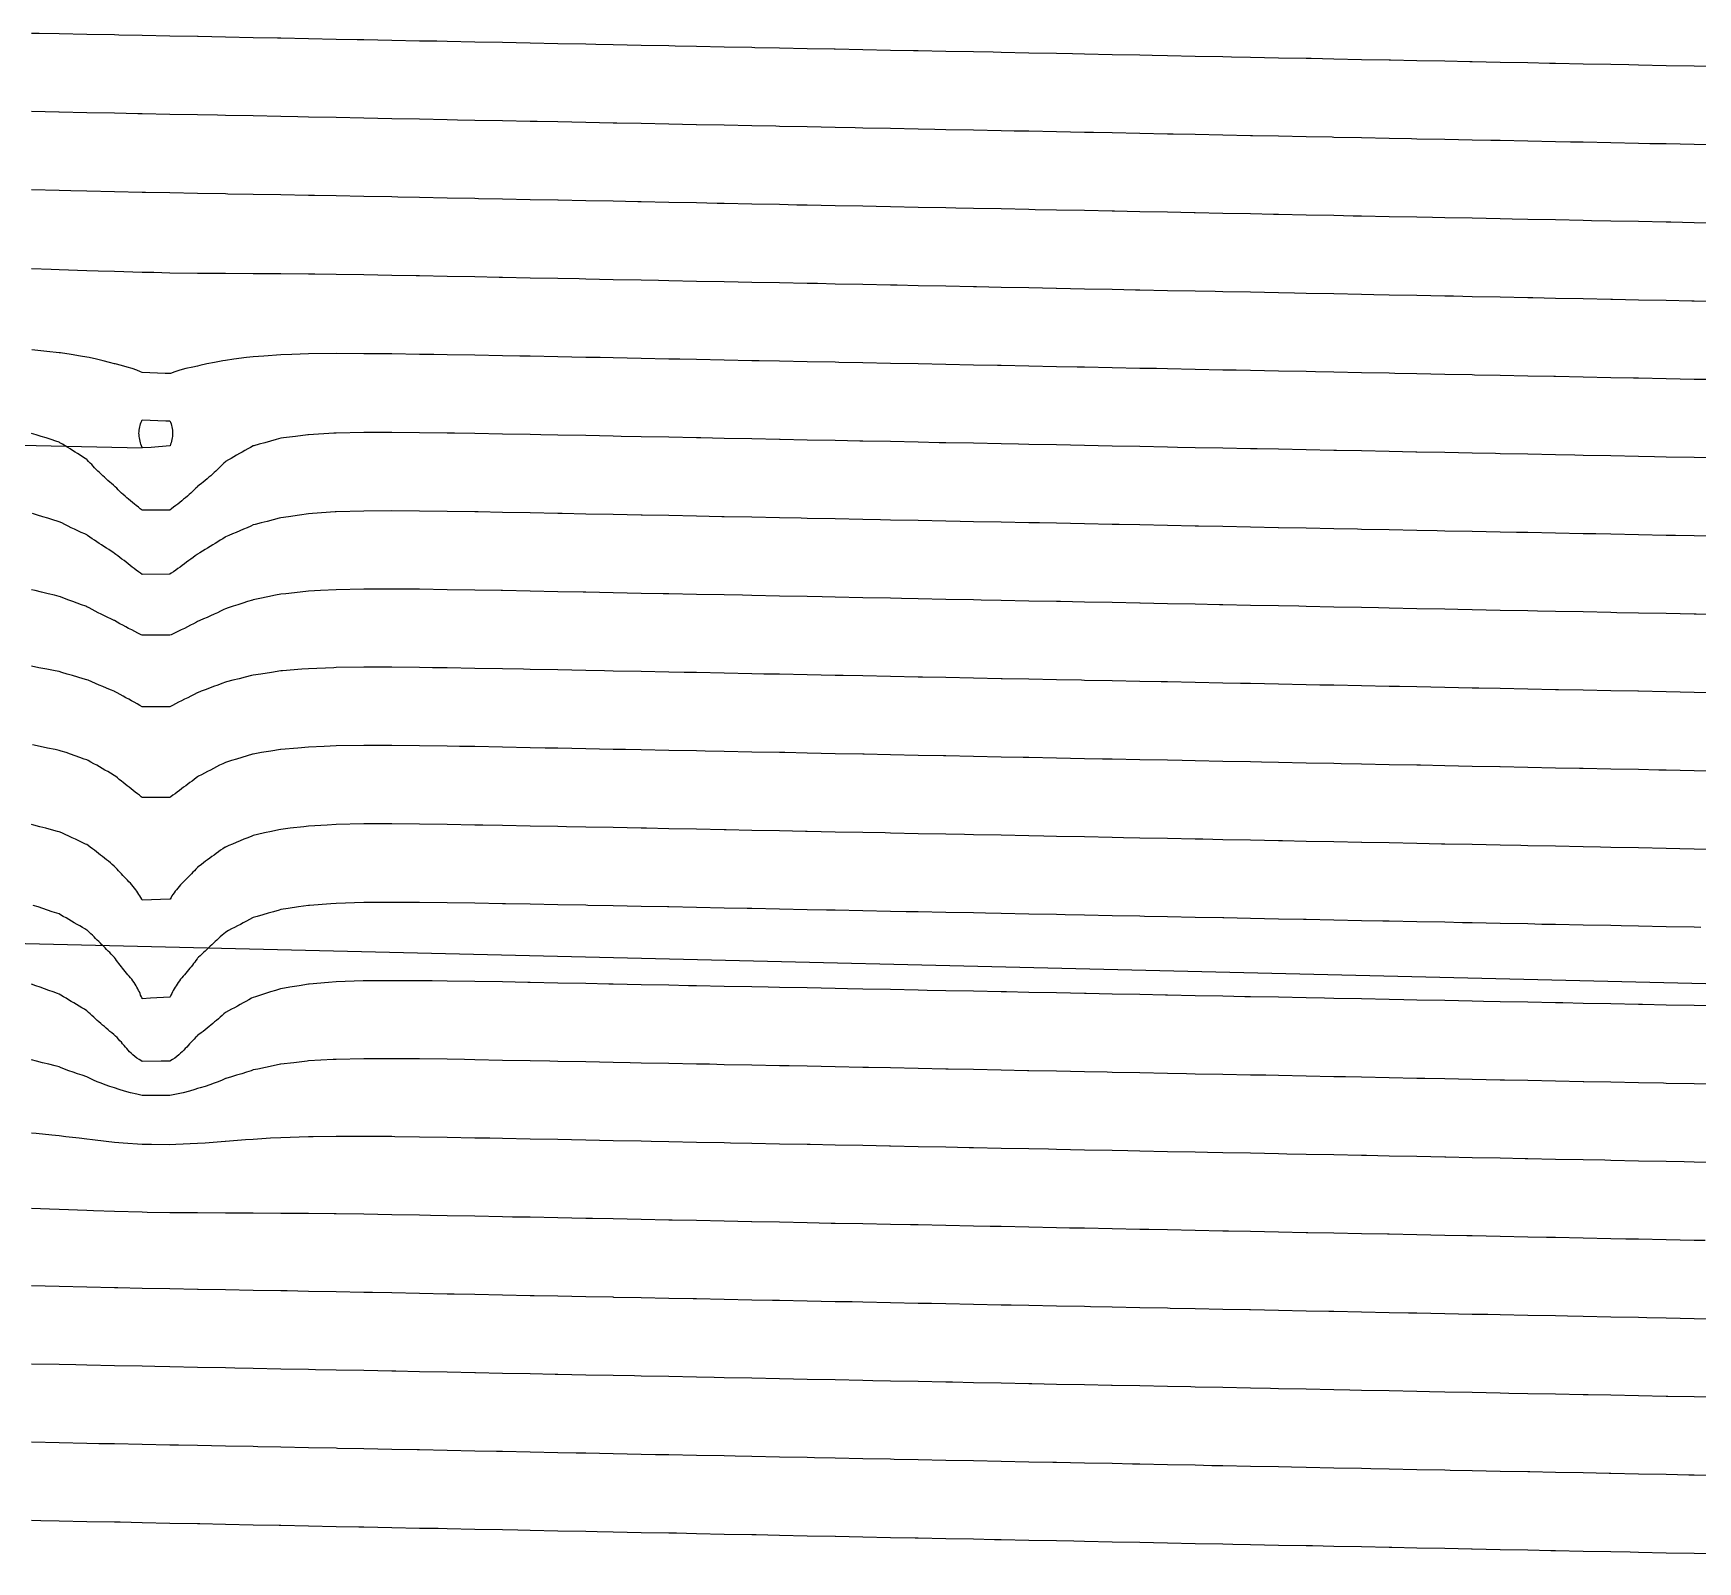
# Model space of a CAD drawing. Header units: metres. Extents: x 2418 to 4584, y 40 to 163.
# Drawn here: x 2548.5 to 2678.8, y 40 to 159.6 of the extents above; entities that cross this region are included whole.
import ezdxf

# ---------------------------------------------------------------- set-up
doc = ezdxf.new("R2010")
doc.units = ezdxf.units.M
for name, color, linetype in [('Contour_Level_10', 7, 'Continuous'), ('Contour_Level_11', 7, 'Continuous'), ('Contour_Level_12', 7, 'Continuous'), ('Contour_Level_13', 7, 'Continuous'), ('Contour_Level_14', 7, 'Continuous'), ('Contour_Level_15', 7, 'Continuous'), ('Contour_Level_16', 7, 'Continuous'), ('Contour_Level_17', 7, 'Continuous'), ('Contour_Level_18', 7, 'Continuous'), ('Contour_Level_19', 7, 'Continuous'), ('Contour_Level_20', 7, 'Continuous'), ('Contour_Level_21', 7, 'Continuous'), ('Contour_Level_22', 7, 'Continuous'), ('Contour_Level_23', 7, 'Continuous'), ('Contour_Level_24', 7, 'Continuous'), ('Contour_Level_25', 7, 'Continuous'), ('Contour_Level_26', 7, 'Continuous'), ('Contour_Level_27', 7, 'Continuous'), ('Contour_Level_8', 7, 'Continuous'), ('Contour_Level_9', 7, 'Continuous')]:
    doc.layers.add(name, color=color, linetype=linetype)

msp = doc.modelspace()

# ---------------------------------------------------------------- linework, layer by layer
at = {"layer": 'Contour_Level_10'}
msp.add_lwpolyline([(2680.64, 144.7), (2678.47, 144.74), (2676.66, 144.78), (2676.3, 144.78), (2674.13, 144.83), (2671.96, 144.87), (2670.44, 144.9), (2669.8, 144.91), (2667.63, 144.96), (2665.46, 145), (2664.23, 145.02), (2663.29, 145.04), (2661.12, 145.09), (2658.96, 145.13), (2658.01, 145.15), (2656.79, 145.17), (2654.62, 145.21), (2652.45, 145.26), (2651.79, 145.27), (2650.28, 145.3), (2648.12, 145.34), (2645.95, 145.39), (2645.57, 145.39), (2643.78, 145.43), (2641.61, 145.47), (2639.44, 145.51), (2639.35, 145.52), (2637.27, 145.56), (2635.11, 145.6), (2633.13, 145.64), (2632.94, 145.64), (2630.77, 145.69), (2628.6, 145.73), (2626.92, 145.76), (2626.43, 145.77), (2624.27, 145.82), (2622.1, 145.86), (2620.7, 145.89), (2619.93, 145.9), (2617.76, 145.94), (2615.59, 145.99), (2614.48, 146.01), (2613.43, 146.03), (2611.26, 146.07), (2609.09, 146.12), (2608.26, 146.13), (2606.92, 146.16), (2604.75, 146.2), (2602.59, 146.24), (2602.04, 146.26), (2600.42, 146.29), (2598.25, 146.33), (2596.08, 146.37), (2595.82, 146.38), (2593.91, 146.42), (2591.75, 146.46), (2589.6, 146.5), (2589.58, 146.5), (2587.41, 146.54), (2585.24, 146.59), (2583.36, 146.62), (2583.07, 146.63), (2580.91, 146.67), (2578.74, 146.71), (2577.04, 146.75), (2576.57, 146.76), (2574.4, 146.8), (2572.23, 146.84), (2570.52, 146.87), (2570.06, 146.88), (2567.9, 146.92), (2565.73, 146.96), (2563.76, 146.99), (2563.56, 147), (2561.39, 147.04), (2559.22, 147.08), (2557.32, 147.12), (2557.06, 147.12), (2554.89, 147.17), (2552.72, 147.21), (2551.47, 147.24), (2550.55, 147.26), (2548.38, 147.31)], dxfattribs=at)
at = {"layer": 'Contour_Level_11'}
msp.add_lwpolyline([(2680.64, 138.58), (2678.47, 138.62), (2678.3, 138.62), (2676.3, 138.66), (2674.13, 138.7), (2672.09, 138.74), (2671.96, 138.75), (2669.8, 138.79), (2667.63, 138.83), (2665.87, 138.87), (2665.46, 138.88), (2663.29, 138.92), (2661.12, 138.96), (2659.65, 138.99), (2658.96, 139), (2656.79, 139.05), (2654.62, 139.09), (2653.43, 139.11), (2652.45, 139.13), (2650.28, 139.18), (2648.12, 139.22), (2647.21, 139.24), (2645.95, 139.26), (2643.78, 139.31), (2641.61, 139.35), (2640.99, 139.36), (2639.44, 139.39), (2637.27, 139.43), (2635.11, 139.48), (2634.78, 139.48), (2632.94, 139.52), (2630.77, 139.56), (2628.6, 139.61), (2628.56, 139.61), (2626.43, 139.65), (2624.27, 139.69), (2622.34, 139.73), (2622.1, 139.73), (2619.93, 139.78), (2617.76, 139.82), (2616.12, 139.85), (2615.59, 139.86), (2613.43, 139.91), (2611.26, 139.95), (2609.9, 139.98), (2609.09, 139.99), (2606.92, 140.04), (2604.75, 140.08), (2603.68, 140.1), (2602.59, 140.12), (2600.42, 140.16), (2598.25, 140.21), (2597.46, 140.22), (2596.08, 140.25), (2593.91, 140.29), (2591.75, 140.34), (2591.24, 140.35), (2589.58, 140.38), (2587.41, 140.42), (2585.24, 140.46), (2584.97, 140.47), (2583.07, 140.51), (2580.91, 140.55), (2578.74, 140.59), (2578.48, 140.59), (2576.57, 140.63), (2574.4, 140.66), (2572.23, 140.69), (2570.57, 140.71), (2570.06, 140.72), (2567.9, 140.74), (2565.73, 140.76), (2563.56, 140.77), (2561.39, 140.78), (2559.22, 140.81), (2557.96, 140.84), (2557.06, 140.86), (2554.89, 140.92), (2553.61, 140.96), (2552.72, 140.99), (2550.55, 141.06), (2549.93, 141.08), (2548.38, 141.13)], dxfattribs=at)
at = {"layer": 'Contour_Level_12'}
for points in [[(2679.95, 132.47), (2678.47, 132.49), (2676.3, 132.54), (2674.13, 132.58), (2673.73, 132.59), (2671.96, 132.62), (2669.8, 132.67), (2667.63, 132.71), (2667.51, 132.71), (2665.46, 132.75), (2663.29, 132.8), (2661.29, 132.83), (2661.12, 132.84), (2658.96, 132.88), (2656.79, 132.92), (2655.07, 132.96), (2654.62, 132.97), (2652.45, 133.01), (2650.28, 133.05), (2648.85, 133.08), (2648.12, 133.1), (2645.95, 133.14), (2643.78, 133.18), (2642.64, 133.2), (2641.61, 133.22), (2639.44, 133.27), (2637.27, 133.31), (2636.42, 133.33), (2635.11, 133.35), (2632.94, 133.4), (2630.77, 133.44), (2630.2, 133.45), (2628.6, 133.48), (2626.43, 133.53), (2624.27, 133.57), (2623.98, 133.57), (2622.1, 133.61), (2619.93, 133.65), (2617.76, 133.7), (2617.76, 133.7), (2615.59, 133.74), (2613.43, 133.78), (2611.55, 133.82), (2611.26, 133.83), (2609.09, 133.87), (2606.92, 133.91), (2605.33, 133.94), (2604.75, 133.95), (2602.59, 134), (2600.42, 134.04), (2599.11, 134.07), (2598.25, 134.08), (2596.08, 134.13), (2593.91, 134.17), (2592.88, 134.19), (2591.75, 134.21), (2589.58, 134.25), (2587.41, 134.3), (2586.59, 134.31), (2585.24, 134.34), (2583.07, 134.38), (2580.91, 134.42), (2579.87, 134.44), (2578.74, 134.45), (2576.57, 134.48), (2574.4, 134.5), (2572.23, 134.51), (2570.06, 134.48), (2568.77, 134.44), (2567.9, 134.4), (2566.57, 134.31), (2565.73, 134.25), (2565.21, 134.19), (2564.22, 134.07), (2563.56, 133.98), (2563.37, 133.94), (2562.7, 133.82), (2562.1, 133.7), (2561.57, 133.57), (2561.39, 133.53), (2561, 133.45), (2560.46, 133.33), (2560, 133.2), (2559.6, 133.08), (2559.26, 132.96), (2559.22, 132.94), (2558.84, 132.96), (2557.06, 133.02), (2556.93, 133.08), (2556.62, 133.2), (2556.27, 133.33), (2555.88, 133.45), (2555.43, 133.57), (2554.93, 133.7), (2554.89, 133.71), (2554.48, 133.82), (2554, 133.94), (2553.48, 134.07), (2552.91, 134.19), (2552.72, 134.23), (2552.23, 134.31), (2551.48, 134.44), (2550.67, 134.56), (2550.55, 134.58), (2549.59, 134.68), (2548.41, 134.8)], [(2418.3, 130.19), (2557.06, 127.13), (2557.04, 127.17), (2556.99, 127.29), (2556.95, 127.42), (2556.92, 127.54), (2556.89, 127.66), (2556.86, 127.79), (2556.84, 127.91), (2556.82, 128.03), (2556.81, 128.16), (2556.8, 128.28), (2556.81, 128.4), (2556.82, 128.53), (2556.84, 128.65), (2556.86, 128.77), (2556.89, 128.89), (2556.93, 129.02), (2556.98, 129.14), (2557.03, 129.26), (2557.06, 129.33), (2558.91, 129.26), (2559.22, 129.25), (2559.27, 129.14), (2559.31, 129.02), (2559.35, 128.89), (2559.38, 128.77), (2559.4, 128.65), (2559.42, 128.53), (2559.43, 128.4), (2559.43, 128.28), (2559.42, 128.16), (2559.41, 128.03), (2559.39, 127.91), (2559.37, 127.79), (2559.34, 127.66), (2559.31, 127.54), (2559.27, 127.42), (2559.23, 127.29), (2559.22, 127.28), (2557.76, 127.17), (2557.06, 127.13)]]:
    msp.add_lwpolyline(points, dxfattribs=at)
at = {"layer": 'Contour_Level_13'}
msp.add_lwpolyline([(2680.64, 126.33), (2678.47, 126.37), (2676.3, 126.41), (2675.37, 126.43), (2674.13, 126.46), (2671.96, 126.5), (2669.8, 126.54), (2669.15, 126.56), (2667.63, 126.59), (2665.46, 126.63), (2663.29, 126.67), (2662.93, 126.68), (2661.12, 126.71), (2658.96, 126.76), (2656.79, 126.8), (2656.71, 126.8), (2654.62, 126.84), (2652.45, 126.89), (2650.5, 126.92), (2650.28, 126.93), (2648.12, 126.97), (2645.95, 127.02), (2644.28, 127.05), (2643.78, 127.06), (2641.61, 127.1), (2639.44, 127.14), (2638.06, 127.17), (2637.27, 127.19), (2635.11, 127.23), (2632.94, 127.27), (2631.84, 127.29), (2630.77, 127.32), (2628.6, 127.36), (2626.43, 127.4), (2625.62, 127.42), (2624.27, 127.44), (2622.1, 127.49), (2619.93, 127.53), (2619.41, 127.54), (2617.76, 127.57), (2615.59, 127.62), (2613.43, 127.66), (2613.19, 127.66), (2611.26, 127.7), (2609.09, 127.74), (2606.97, 127.79), (2606.92, 127.79), (2604.75, 127.83), (2602.59, 127.87), (2600.75, 127.91), (2600.42, 127.92), (2598.25, 127.96), (2596.08, 128), (2594.52, 128.03), (2593.91, 128.05), (2591.75, 128.09), (2589.58, 128.13), (2588.23, 128.16), (2587.41, 128.17), (2585.24, 128.21), (2583.07, 128.25), (2581.48, 128.28), (2580.91, 128.29), (2578.74, 128.32), (2576.57, 128.34), (2574.4, 128.33), (2572.23, 128.29), (2572.05, 128.28), (2570.06, 128.16), (2570, 128.16), (2569.05, 128.03), (2568.11, 127.91), (2567.9, 127.88), (2567.54, 127.79), (2567.09, 127.66), (2566.65, 127.54), (2566.21, 127.42), (2565.78, 127.29), (2565.73, 127.28), (2565.53, 127.17), (2565.31, 127.05), (2565.09, 126.92), (2564.87, 126.8), (2564.66, 126.68), (2564.44, 126.56), (2564.23, 126.43), (2564.01, 126.31), (2563.8, 126.19), (2563.58, 126.06), (2563.56, 126.05), (2563.45, 125.94), (2563.33, 125.82), (2563.2, 125.69), (2563.08, 125.57), (2562.95, 125.45), (2562.82, 125.32), (2562.68, 125.2), (2562.55, 125.08), (2562.41, 124.95), (2562.27, 124.83), (2562.13, 124.71), (2561.98, 124.59), (2561.83, 124.46), (2561.68, 124.34), (2561.52, 124.22), (2561.39, 124.12), (2561.37, 124.09), (2561.25, 123.97), (2561.12, 123.85), (2560.99, 123.72), (2560.86, 123.6), (2560.73, 123.48), (2560.59, 123.35), (2560.44, 123.23), (2560.29, 123.11), (2560.14, 122.98), (2559.99, 122.86), (2559.83, 122.74), (2559.67, 122.62), (2559.51, 122.49), (2559.35, 122.37), (2559.22, 122.27), (2557.06, 122.25), (2556.9, 122.37), (2556.75, 122.49), (2556.59, 122.62), (2556.44, 122.74), (2556.29, 122.86), (2556.14, 122.98), (2555.99, 123.11), (2555.85, 123.23), (2555.71, 123.35), (2555.57, 123.48), (2555.44, 123.6), (2555.31, 123.72), (2555.18, 123.85), (2555.06, 123.97), (2554.94, 124.09), (2554.89, 124.15), (2554.81, 124.22), (2554.66, 124.34), (2554.52, 124.46), (2554.37, 124.59), (2554.24, 124.71), (2554.1, 124.83), (2553.97, 124.95), (2553.83, 125.08), (2553.71, 125.2), (2553.58, 125.32), (2553.46, 125.45), (2553.33, 125.57), (2553.21, 125.69), (2553.1, 125.82), (2552.98, 125.94), (2552.86, 126.06), (2552.75, 126.19), (2552.72, 126.22), (2552.58, 126.31), (2552.39, 126.43), (2552.19, 126.56), (2552, 126.68), (2551.8, 126.8), (2551.61, 126.92), (2551.41, 127.05), (2551.22, 127.17), (2551.02, 127.29), (2550.81, 127.42), (2550.61, 127.54), (2550.55, 127.58), (2550.29, 127.66), (2549.92, 127.79), (2549.54, 127.91), (2549.15, 128.03), (2548.76, 128.16), (2548.38, 128.27)], dxfattribs=at)
at = {"layer": 'Contour_Level_14'}
msp.add_lwpolyline([(2680.64, 120.2), (2678.47, 120.25), (2677.01, 120.28), (2676.3, 120.29), (2674.13, 120.33), (2671.96, 120.38), (2670.79, 120.4), (2669.8, 120.42), (2667.63, 120.46), (2665.46, 120.51), (2664.57, 120.52), (2663.29, 120.55), (2661.12, 120.59), (2658.96, 120.63), (2658.36, 120.65), (2656.79, 120.68), (2654.62, 120.72), (2652.45, 120.76), (2652.14, 120.77), (2650.28, 120.81), (2648.12, 120.85), (2645.95, 120.89), (2645.92, 120.89), (2643.78, 120.93), (2641.61, 120.98), (2639.7, 121.02), (2639.44, 121.02), (2637.27, 121.06), (2635.11, 121.11), (2633.48, 121.14), (2632.94, 121.15), (2630.77, 121.19), (2628.6, 121.23), (2627.27, 121.26), (2626.43, 121.28), (2624.27, 121.32), (2622.1, 121.36), (2621.05, 121.38), (2619.93, 121.41), (2617.76, 121.45), (2615.59, 121.49), (2614.83, 121.51), (2613.43, 121.54), (2611.26, 121.58), (2609.09, 121.62), (2608.61, 121.63), (2606.92, 121.66), (2604.75, 121.71), (2602.59, 121.75), (2602.39, 121.75), (2600.42, 121.79), (2598.25, 121.84), (2596.17, 121.88), (2596.08, 121.88), (2593.91, 121.92), (2591.75, 121.96), (2589.9, 122), (2589.58, 122.01), (2587.41, 122.05), (2585.24, 122.09), (2583.33, 122.12), (2583.07, 122.13), (2580.91, 122.16), (2578.74, 122.19), (2576.57, 122.2), (2574.4, 122.19), (2572.23, 122.13), (2572.14, 122.12), (2570.37, 122), (2570.06, 121.98), (2569.36, 121.88), (2568.5, 121.75), (2567.9, 121.67), (2567.76, 121.63), (2567.3, 121.51), (2566.83, 121.38), (2566.36, 121.26), (2565.88, 121.14), (2565.73, 121.1), (2565.54, 121.02), (2565.26, 120.89), (2564.98, 120.77), (2564.7, 120.65), (2564.41, 120.52), (2564.12, 120.4), (2563.83, 120.28), (2563.56, 120.17), (2563.54, 120.15), (2563.35, 120.03), (2563.16, 119.91), (2562.96, 119.78), (2562.77, 119.66), (2562.57, 119.54), (2562.37, 119.41), (2562.17, 119.29), (2561.97, 119.17), (2561.76, 119.05), (2561.55, 118.92), (2561.39, 118.83), (2561.35, 118.8), (2561.19, 118.68), (2561.03, 118.55), (2560.86, 118.43), (2560.69, 118.31), (2560.52, 118.18), (2560.36, 118.06), (2560.19, 117.94), (2560.02, 117.81), (2559.85, 117.69), (2559.68, 117.57), (2559.51, 117.44), (2559.33, 117.32), (2559.22, 117.25), (2557.06, 117.22), (2556.92, 117.32), (2556.76, 117.44), (2556.59, 117.57), (2556.43, 117.69), (2556.27, 117.81), (2556.11, 117.94), (2555.95, 118.06), (2555.79, 118.18), (2555.63, 118.31), (2555.47, 118.43), (2555.31, 118.55), (2555.15, 118.68), (2554.99, 118.8), (2554.89, 118.88), (2554.82, 118.92), (2554.63, 119.05), (2554.44, 119.17), (2554.25, 119.29), (2554.06, 119.41), (2553.87, 119.54), (2553.69, 119.66), (2553.5, 119.78), (2553.32, 119.91), (2553.14, 120.03), (2552.96, 120.15), (2552.78, 120.28), (2552.72, 120.32), (2552.55, 120.4), (2552.28, 120.52), (2552.02, 120.65), (2551.76, 120.77), (2551.5, 120.89), (2551.25, 121.02), (2551, 121.14), (2550.75, 121.26), (2550.55, 121.36), (2550.47, 121.38), (2550.06, 121.51), (2549.66, 121.63), (2549.27, 121.75), (2548.87, 121.88), (2548.48, 122)], dxfattribs=at)
at = {"layer": 'Contour_Level_15'}
msp.add_lwpolyline([(2680.64, 114.08), (2678.65, 114.12), (2678.47, 114.12), (2676.3, 114.17), (2674.13, 114.21), (2672.44, 114.24), (2671.96, 114.25), (2669.8, 114.3), (2667.63, 114.34), (2666.22, 114.37), (2665.46, 114.38), (2663.29, 114.42), (2661.12, 114.47), (2660, 114.49), (2658.96, 114.51), (2656.79, 114.55), (2654.62, 114.6), (2653.78, 114.61), (2652.45, 114.64), (2650.28, 114.68), (2648.12, 114.72), (2647.56, 114.74), (2645.95, 114.77), (2643.78, 114.81), (2641.61, 114.85), (2641.34, 114.86), (2639.44, 114.9), (2637.27, 114.94), (2635.13, 114.98), (2635.11, 114.98), (2632.94, 115.03), (2630.77, 115.07), (2628.91, 115.11), (2628.6, 115.11), (2626.43, 115.15), (2624.27, 115.2), (2622.69, 115.23), (2622.1, 115.24), (2619.93, 115.28), (2617.76, 115.33), (2616.47, 115.35), (2615.59, 115.37), (2613.43, 115.41), (2611.26, 115.45), (2610.25, 115.47), (2609.09, 115.5), (2606.92, 115.54), (2604.75, 115.58), (2604.03, 115.6), (2602.59, 115.63), (2600.42, 115.67), (2598.25, 115.71), (2597.81, 115.72), (2596.08, 115.75), (2593.91, 115.8), (2591.75, 115.84), (2591.56, 115.84), (2589.58, 115.88), (2587.41, 115.92), (2585.24, 115.97), (2585.15, 115.97), (2583.07, 116), (2580.91, 116.04), (2578.74, 116.07), (2576.57, 116.09), (2574.4, 116.08), (2572.23, 116.03), (2571.01, 115.97), (2570.06, 115.92), (2569.41, 115.84), (2568.28, 115.72), (2567.9, 115.68), (2567.49, 115.6), (2566.88, 115.47), (2566.25, 115.35), (2565.73, 115.25), (2565.67, 115.23), (2565.3, 115.11), (2564.92, 114.98), (2564.54, 114.86), (2564.16, 114.74), (2563.77, 114.61), (2563.56, 114.55), (2563.44, 114.49), (2563.19, 114.37), (2562.93, 114.24), (2562.67, 114.12), (2562.4, 114), (2562.13, 113.87), (2561.85, 113.75), (2561.57, 113.63), (2561.39, 113.55), (2561.31, 113.5), (2561.07, 113.38), (2560.84, 113.26), (2560.6, 113.14), (2560.35, 113.01), (2560.1, 112.89), (2559.84, 112.77), (2559.58, 112.64), (2559.31, 112.52), (2559.22, 112.48), (2557.06, 112.48), (2556.97, 112.52), (2556.72, 112.64), (2556.47, 112.77), (2556.23, 112.89), (2555.99, 113.01), (2555.76, 113.14), (2555.53, 113.26), (2555.31, 113.38), (2555.09, 113.5), (2554.89, 113.62), (2554.87, 113.63), (2554.6, 113.75), (2554.35, 113.87), (2554.1, 114), (2553.85, 114.12), (2553.61, 114.24), (2553.37, 114.37), (2553.13, 114.49), (2552.9, 114.61), (2552.72, 114.71), (2552.65, 114.74), (2552.31, 114.86), (2551.97, 114.98), (2551.63, 115.11), (2551.3, 115.23), (2550.97, 115.35), (2550.65, 115.47), (2550.55, 115.51), (2550.2, 115.6), (2549.69, 115.72), (2549.18, 115.84), (2548.68, 115.97), (2548.38, 116.04)], dxfattribs=at)
at = {"layer": 'Contour_Level_16'}
msp.add_lwpolyline([(2680.3, 107.96), (2678.47, 108), (2676.3, 108.04), (2674.13, 108.09), (2674.08, 108.09), (2671.96, 108.13), (2669.8, 108.17), (2667.86, 108.21), (2667.63, 108.21), (2665.46, 108.26), (2663.29, 108.3), (2661.64, 108.33), (2661.12, 108.34), (2658.96, 108.39), (2656.79, 108.43), (2655.42, 108.46), (2654.62, 108.47), (2652.45, 108.52), (2650.28, 108.56), (2649.2, 108.58), (2648.12, 108.6), (2645.95, 108.64), (2643.78, 108.69), (2642.99, 108.7), (2641.61, 108.73), (2639.44, 108.77), (2637.27, 108.82), (2636.77, 108.83), (2635.11, 108.86), (2632.94, 108.9), (2630.77, 108.94), (2630.55, 108.95), (2628.6, 108.99), (2626.43, 109.03), (2624.33, 109.07), (2624.27, 109.07), (2622.1, 109.12), (2619.93, 109.16), (2618.11, 109.2), (2617.76, 109.2), (2615.59, 109.25), (2613.43, 109.29), (2611.89, 109.32), (2611.26, 109.33), (2609.09, 109.37), (2606.92, 109.42), (2605.68, 109.44), (2604.75, 109.46), (2602.59, 109.5), (2600.42, 109.55), (2599.45, 109.56), (2598.25, 109.59), (2596.08, 109.63), (2593.91, 109.67), (2593.22, 109.69), (2591.75, 109.72), (2589.58, 109.76), (2587.41, 109.8), (2586.89, 109.81), (2585.24, 109.84), (2583.07, 109.88), (2580.91, 109.92), (2579.76, 109.93), (2578.74, 109.95), (2576.57, 109.97), (2574.4, 109.97), (2572.23, 109.94), (2572.05, 109.93), (2570.06, 109.86), (2569.53, 109.81), (2568.04, 109.69), (2567.9, 109.68), (2567.16, 109.56), (2566.34, 109.44), (2565.73, 109.35), (2565.61, 109.32), (2565.12, 109.2), (2564.63, 109.07), (2564.13, 108.95), (2563.64, 108.83), (2563.56, 108.81), (2563.29, 108.7), (2562.96, 108.58), (2562.64, 108.46), (2562.32, 108.33), (2561.99, 108.21), (2561.67, 108.09), (2561.39, 107.98), (2561.36, 107.96), (2561.11, 107.84), (2560.86, 107.72), (2560.61, 107.59), (2560.37, 107.47), (2560.13, 107.35), (2559.9, 107.23), (2559.66, 107.1), (2559.43, 106.98), (2559.22, 106.87), (2557.06, 106.88), (2556.87, 106.98), (2556.65, 107.1), (2556.43, 107.23), (2556.22, 107.35), (2556, 107.47), (2555.78, 107.59), (2555.56, 107.72), (2555.33, 107.84), (2555.09, 107.96), (2554.89, 108.07), (2554.85, 108.09), (2554.56, 108.21), (2554.27, 108.33), (2553.98, 108.46), (2553.69, 108.58), (2553.4, 108.7), (2553.11, 108.83), (2552.81, 108.95), (2552.72, 108.99), (2552.44, 109.07), (2552.02, 109.2), (2551.6, 109.32), (2551.18, 109.44), (2550.76, 109.56), (2550.55, 109.63), (2550.24, 109.69), (2549.6, 109.81), (2548.96, 109.93), (2548.38, 110.05)], dxfattribs=at)
at = {"layer": 'Contour_Level_17'}
msp.add_lwpolyline([(2680.64, 101.83), (2678.47, 101.88), (2676.3, 101.92), (2675.72, 101.93), (2674.13, 101.96), (2671.96, 102.01), (2669.8, 102.05), (2669.5, 102.05), (2667.63, 102.09), (2665.46, 102.13), (2663.29, 102.18), (2663.28, 102.18), (2661.12, 102.22), (2658.96, 102.26), (2657.06, 102.3), (2656.79, 102.31), (2654.62, 102.35), (2652.45, 102.39), (2650.85, 102.42), (2650.28, 102.43), (2648.12, 102.48), (2645.95, 102.52), (2644.63, 102.55), (2643.78, 102.56), (2641.61, 102.61), (2639.44, 102.65), (2638.41, 102.67), (2637.27, 102.69), (2635.11, 102.74), (2632.94, 102.78), (2632.19, 102.79), (2630.77, 102.82), (2628.6, 102.86), (2626.43, 102.91), (2625.97, 102.92), (2624.27, 102.95), (2622.1, 102.99), (2619.93, 103.04), (2619.75, 103.04), (2617.76, 103.08), (2615.59, 103.12), (2613.54, 103.16), (2613.43, 103.16), (2611.26, 103.21), (2609.09, 103.25), (2607.32, 103.29), (2606.92, 103.29), (2604.75, 103.34), (2602.59, 103.38), (2601.1, 103.41), (2600.42, 103.42), (2598.25, 103.46), (2596.08, 103.51), (2594.87, 103.53), (2593.91, 103.55), (2591.75, 103.59), (2589.58, 103.64), (2588.58, 103.65), (2587.41, 103.68), (2585.24, 103.72), (2583.07, 103.76), (2581.87, 103.78), (2580.91, 103.79), (2578.74, 103.82), (2576.57, 103.84), (2574.4, 103.85), (2572.23, 103.82), (2571.29, 103.78), (2570.06, 103.73), (2569.23, 103.65), (2567.9, 103.54), (2567.86, 103.53), (2567.11, 103.41), (2566.38, 103.29), (2565.73, 103.18), (2565.68, 103.16), (2565.26, 103.04), (2564.85, 102.92), (2564.44, 102.79), (2564.04, 102.67), (2563.64, 102.55), (2563.56, 102.52), (2563.36, 102.42), (2563.11, 102.3), (2562.87, 102.18), (2562.62, 102.05), (2562.39, 101.93), (2562.15, 101.81), (2561.92, 101.68), (2561.69, 101.56), (2561.46, 101.44), (2561.39, 101.4), (2561.28, 101.32), (2561.11, 101.19), (2560.95, 101.07), (2560.79, 100.95), (2560.62, 100.82), (2560.46, 100.7), (2560.29, 100.58), (2560.12, 100.45), (2559.96, 100.33), (2559.79, 100.21), (2559.62, 100.08), (2559.46, 99.96), (2559.3, 99.84), (2559.22, 99.78), (2557.06, 99.78), (2556.98, 99.84), (2556.83, 99.96), (2556.67, 100.08), (2556.51, 100.21), (2556.35, 100.33), (2556.19, 100.45), (2556.04, 100.58), (2555.88, 100.7), (2555.72, 100.82), (2555.57, 100.95), (2555.42, 101.07), (2555.26, 101.19), (2555.11, 101.32), (2554.95, 101.44), (2554.89, 101.49), (2554.77, 101.56), (2554.56, 101.68), (2554.35, 101.81), (2554.14, 101.93), (2553.92, 102.05), (2553.71, 102.18), (2553.49, 102.3), (2553.26, 102.42), (2553.04, 102.55), (2552.81, 102.67), (2552.72, 102.72), (2552.51, 102.79), (2552.16, 102.92), (2551.8, 103.04), (2551.45, 103.16), (2551.09, 103.29), (2550.72, 103.41), (2550.55, 103.47), (2550.24, 103.53), (2549.65, 103.65), (2549.06, 103.78), (2548.47, 103.9)], dxfattribs=at)
at = {"layer": 'Contour_Level_18'}
msp.add_lwpolyline([(2680.64, 95.71), (2678.47, 95.75), (2677.36, 95.77), (2676.3, 95.8), (2674.13, 95.84), (2671.96, 95.88), (2671.14, 95.9), (2669.8, 95.92), (2667.63, 95.97), (2665.46, 96.01), (2664.92, 96.02), (2663.29, 96.05), (2661.12, 96.1), (2658.96, 96.14), (2658.71, 96.14), (2656.79, 96.18), (2654.62, 96.23), (2652.49, 96.27), (2652.45, 96.27), (2650.28, 96.31), (2648.12, 96.35), (2646.27, 96.39), (2645.95, 96.4), (2643.78, 96.44), (2641.61, 96.48), (2640.05, 96.51), (2639.44, 96.53), (2637.27, 96.57), (2635.11, 96.61), (2633.83, 96.64), (2632.94, 96.65), (2630.77, 96.7), (2628.6, 96.74), (2627.61, 96.76), (2626.43, 96.78), (2624.27, 96.83), (2622.1, 96.87), (2621.4, 96.88), (2619.93, 96.91), (2617.76, 96.95), (2615.59, 97), (2615.18, 97.01), (2613.43, 97.04), (2611.26, 97.08), (2609.09, 97.13), (2608.96, 97.13), (2606.92, 97.17), (2604.75, 97.21), (2602.74, 97.25), (2602.59, 97.26), (2600.42, 97.3), (2598.25, 97.34), (2596.51, 97.38), (2596.08, 97.38), (2593.91, 97.43), (2591.75, 97.47), (2590.25, 97.5), (2589.58, 97.51), (2587.41, 97.55), (2585.24, 97.59), (2583.71, 97.62), (2583.07, 97.63), (2580.91, 97.67), (2578.74, 97.7), (2576.57, 97.71), (2574.4, 97.71), (2572.23, 97.66), (2571.53, 97.62), (2570.06, 97.54), (2569.7, 97.5), (2568.64, 97.38), (2567.9, 97.29), (2567.73, 97.25), (2567.17, 97.13), (2566.62, 97.01), (2566.07, 96.88), (2565.73, 96.8), (2565.62, 96.76), (2565.31, 96.64), (2565.01, 96.51), (2564.71, 96.39), (2564.41, 96.27), (2564.11, 96.14), (2563.82, 96.02), (2563.56, 95.91), (2563.54, 95.9), (2563.37, 95.77), (2563.19, 95.65), (2563.01, 95.53), (2562.84, 95.41), (2562.67, 95.28), (2562.5, 95.16), (2562.33, 95.04), (2562.17, 94.91), (2562, 94.79), (2561.84, 94.67), (2561.68, 94.54), (2561.52, 94.42), (2561.39, 94.32), (2561.37, 94.3), (2561.26, 94.17), (2561.14, 94.05), (2561.02, 93.93), (2560.9, 93.8), (2560.78, 93.68), (2560.66, 93.56), (2560.53, 93.44), (2560.41, 93.31), (2560.29, 93.19), (2560.17, 93.07), (2560.06, 92.94), (2559.95, 92.82), (2559.84, 92.7), (2559.74, 92.57), (2559.64, 92.45), (2559.55, 92.33), (2559.46, 92.2), (2559.38, 92.08), (2559.31, 91.96), (2559.23, 91.83), (2559.22, 91.82), (2557.06, 91.75), (2557.01, 91.83), (2556.95, 91.96), (2556.87, 92.08), (2556.8, 92.2), (2556.72, 92.33), (2556.63, 92.45), (2556.54, 92.57), (2556.45, 92.7), (2556.34, 92.82), (2556.24, 92.94), (2556.13, 93.07), (2556.01, 93.19), (2555.89, 93.31), (2555.78, 93.44), (2555.66, 93.56), (2555.54, 93.68), (2555.42, 93.8), (2555.31, 93.93), (2555.19, 94.05), (2555.08, 94.17), (2554.97, 94.3), (2554.89, 94.39), (2554.85, 94.42), (2554.71, 94.54), (2554.56, 94.67), (2554.41, 94.79), (2554.26, 94.91), (2554.1, 95.04), (2553.95, 95.16), (2553.8, 95.28), (2553.64, 95.41), (2553.48, 95.53), (2553.32, 95.65), (2553.16, 95.77), (2552.99, 95.9), (2552.82, 96.02), (2552.72, 96.1), (2552.62, 96.14), (2552.36, 96.27), (2552.1, 96.39), (2551.84, 96.51), (2551.57, 96.64), (2551.3, 96.76), (2551.02, 96.88), (2550.75, 97.01), (2550.55, 97.09), (2550.42, 97.13), (2549.96, 97.25), (2549.5, 97.38), (2549.04, 97.5), (2548.57, 97.62), (2548.38, 97.67)], dxfattribs=at)
at = {"layer": 'Contour_Level_19'}
msp.add_lwpolyline([(2679, 89.62), (2678.47, 89.63), (2676.3, 89.67), (2674.13, 89.72), (2672.78, 89.74), (2671.96, 89.76), (2669.8, 89.8), (2667.63, 89.84), (2666.57, 89.86), (2665.46, 89.89), (2663.29, 89.93), (2661.12, 89.97), (2660.35, 89.99), (2658.96, 90.02), (2656.79, 90.06), (2654.62, 90.1), (2654.13, 90.11), (2652.45, 90.14), (2650.28, 90.19), (2648.12, 90.23), (2647.91, 90.23), (2645.95, 90.27), (2643.78, 90.32), (2641.69, 90.36), (2641.61, 90.36), (2639.44, 90.4), (2637.27, 90.44), (2635.47, 90.48), (2635.11, 90.49), (2632.94, 90.53), (2630.77, 90.57), (2629.26, 90.6), (2628.6, 90.62), (2626.43, 90.66), (2624.27, 90.7), (2623.04, 90.73), (2622.1, 90.75), (2619.93, 90.79), (2617.76, 90.83), (2616.82, 90.85), (2615.59, 90.87), (2613.43, 90.92), (2611.26, 90.96), (2610.6, 90.97), (2609.09, 91), (2606.92, 91.05), (2604.75, 91.09), (2604.38, 91.1), (2602.59, 91.13), (2600.42, 91.17), (2598.25, 91.22), (2598.16, 91.22), (2596.08, 91.26), (2593.91, 91.3), (2591.91, 91.34), (2591.75, 91.35), (2589.58, 91.39), (2587.41, 91.43), (2585.48, 91.47), (2585.24, 91.47), (2583.07, 91.51), (2580.91, 91.54), (2578.74, 91.57), (2576.57, 91.58), (2574.4, 91.56), (2572.23, 91.5), (2571.81, 91.47), (2570.13, 91.34), (2570.06, 91.34), (2569.27, 91.22), (2568.46, 91.1), (2567.9, 91.01), (2567.76, 90.97), (2567.33, 90.85), (2566.9, 90.73), (2566.48, 90.6), (2566.05, 90.48), (2565.73, 90.39), (2565.67, 90.36), (2565.44, 90.23), (2565.2, 90.11), (2564.96, 89.99), (2564.73, 89.86), (2564.5, 89.74), (2564.27, 89.62), (2564.04, 89.5), (2563.81, 89.37), (2563.59, 89.25), (2563.56, 89.23), (2563.44, 89.13), (2563.3, 89), (2563.16, 88.88), (2563.03, 88.76), (2562.89, 88.63), (2562.76, 88.51), (2562.62, 88.39), (2562.49, 88.26), (2562.36, 88.14), (2562.23, 88.02), (2562.1, 87.89), (2561.97, 87.77), (2561.84, 87.65), (2561.72, 87.53), (2561.59, 87.4), (2561.46, 87.28), (2561.39, 87.21), (2561.35, 87.16), (2561.26, 87.03), (2561.17, 86.91), (2561.07, 86.79), (2560.98, 86.66), (2560.88, 86.54), (2560.77, 86.42), (2560.67, 86.29), (2560.57, 86.17), (2560.46, 86.05), (2560.36, 85.92), (2560.25, 85.8), (2560.15, 85.68), (2560.05, 85.56), (2559.96, 85.43), (2559.86, 85.31), (2559.78, 85.19), (2559.7, 85.06), (2559.62, 84.94), (2559.55, 84.82), (2559.48, 84.69), (2559.42, 84.57), (2559.36, 84.45), (2559.3, 84.32), (2559.24, 84.2), (2559.22, 84.16), (2557.7, 84.08), (2557.06, 84.04), (2557.04, 84.08), (2556.99, 84.2), (2556.93, 84.32), (2556.88, 84.45), (2556.83, 84.57), (2556.77, 84.69), (2556.71, 84.82), (2556.64, 84.94), (2556.57, 85.06), (2556.49, 85.19), (2556.41, 85.31), (2556.32, 85.43), (2556.23, 85.56), (2556.13, 85.68), (2556.03, 85.8), (2555.93, 85.92), (2555.83, 86.05), (2555.72, 86.17), (2555.62, 86.29), (2555.52, 86.42), (2555.42, 86.54), (2555.32, 86.66), (2555.23, 86.79), (2555.14, 86.91), (2555.05, 87.03), (2554.96, 87.16), (2554.89, 87.26), (2554.87, 87.28), (2554.75, 87.4), (2554.63, 87.53), (2554.51, 87.65), (2554.39, 87.77), (2554.27, 87.89), (2554.15, 88.02), (2554.03, 88.14), (2553.9, 88.26), (2553.78, 88.39), (2553.66, 88.51), (2553.53, 88.63), (2553.4, 88.76), (2553.28, 88.88), (2553.15, 89), (2553.02, 89.13), (2552.89, 89.25), (2552.76, 89.37), (2552.72, 89.41), (2552.57, 89.5), (2552.37, 89.62), (2552.16, 89.74), (2551.95, 89.86), (2551.74, 89.99), (2551.53, 90.11), (2551.31, 90.23), (2551.1, 90.36), (2550.88, 90.48), (2550.66, 90.6), (2550.55, 90.67), (2550.37, 90.73), (2550.01, 90.85), (2549.64, 90.97), (2549.27, 91.1), (2548.9, 91.22), (2548.52, 91.34)], dxfattribs=at)
at = {"layer": 'Contour_Level_20'}
msp.add_lwpolyline([(2680.64, 83.46), (2678.47, 83.51), (2676.3, 83.55), (2674.43, 83.59), (2674.13, 83.59), (2671.96, 83.63), (2669.8, 83.68), (2668.21, 83.71), (2667.63, 83.72), (2665.46, 83.76), (2663.29, 83.81), (2661.99, 83.83), (2661.12, 83.85), (2658.96, 83.89), (2656.79, 83.93), (2655.77, 83.95), (2654.62, 83.98), (2652.45, 84.02), (2650.28, 84.06), (2649.55, 84.08), (2648.12, 84.11), (2645.95, 84.15), (2643.78, 84.19), (2643.33, 84.2), (2641.61, 84.24), (2639.44, 84.28), (2637.27, 84.32), (2637.12, 84.32), (2635.11, 84.36), (2632.94, 84.41), (2630.9, 84.45), (2630.77, 84.45), (2628.6, 84.49), (2626.43, 84.54), (2624.68, 84.57), (2624.27, 84.58), (2622.1, 84.62), (2619.93, 84.66), (2618.46, 84.69), (2617.76, 84.71), (2615.59, 84.75), (2613.43, 84.79), (2612.24, 84.82), (2611.26, 84.84), (2609.09, 84.88), (2606.92, 84.92), (2606.02, 84.94), (2604.75, 84.97), (2602.59, 85.01), (2600.42, 85.05), (2599.8, 85.06), (2598.25, 85.09), (2596.08, 85.14), (2593.91, 85.18), (2593.57, 85.19), (2591.75, 85.22), (2589.58, 85.26), (2587.41, 85.31), (2587.23, 85.31), (2585.24, 85.35), (2583.07, 85.38), (2580.91, 85.42), (2579.73, 85.43), (2578.74, 85.44), (2576.57, 85.45), (2574.4, 85.43), (2574.35, 85.43), (2572.23, 85.36), (2571.62, 85.31), (2570.11, 85.19), (2570.06, 85.18), (2569.34, 85.06), (2568.6, 84.94), (2567.9, 84.82), (2567.88, 84.82), (2567.49, 84.69), (2567.09, 84.57), (2566.7, 84.45), (2566.31, 84.32), (2565.91, 84.2), (2565.73, 84.14), (2565.61, 84.08), (2565.39, 83.95), (2565.17, 83.83), (2564.94, 83.71), (2564.72, 83.59), (2564.5, 83.46), (2564.27, 83.34), (2564.04, 83.22), (2563.81, 83.09), (2563.58, 82.97), (2563.56, 82.96), (2563.43, 82.85), (2563.3, 82.72), (2563.15, 82.6), (2563.01, 82.48), (2562.87, 82.35), (2562.72, 82.23), (2562.58, 82.11), (2562.43, 81.98), (2562.28, 81.86), (2562.13, 81.74), (2561.97, 81.62), (2561.81, 81.49), (2561.66, 81.37), (2561.49, 81.25), (2561.39, 81.17), (2561.35, 81.12), (2561.23, 81), (2561.11, 80.88), (2560.99, 80.75), (2560.87, 80.63), (2560.76, 80.51), (2560.65, 80.38), (2560.54, 80.26), (2560.42, 80.14), (2560.31, 80.02), (2560.18, 79.89), (2560.05, 79.77), (2559.91, 79.65), (2559.76, 79.52), (2559.6, 79.4), (2559.41, 79.28), (2559.22, 79.16), (2558.54, 79.15), (2557.06, 79.13), (2557.02, 79.15), (2556.82, 79.28), (2556.64, 79.4), (2556.47, 79.52), (2556.33, 79.65), (2556.2, 79.77), (2556.07, 79.89), (2555.96, 80.02), (2555.85, 80.14), (2555.74, 80.26), (2555.63, 80.38), (2555.52, 80.51), (2555.42, 80.63), (2555.3, 80.75), (2555.19, 80.88), (2555.08, 81), (2554.96, 81.12), (2554.89, 81.2), (2554.83, 81.25), (2554.68, 81.37), (2554.53, 81.49), (2554.38, 81.62), (2554.23, 81.74), (2554.09, 81.86), (2553.95, 81.98), (2553.81, 82.11), (2553.67, 82.23), (2553.53, 82.35), (2553.39, 82.48), (2553.26, 82.6), (2553.12, 82.72), (2552.99, 82.85), (2552.86, 82.97), (2552.73, 83.09), (2552.72, 83.1), (2552.53, 83.22), (2552.32, 83.34), (2552.11, 83.46), (2551.9, 83.59), (2551.7, 83.71), (2551.49, 83.83), (2551.29, 83.95), (2551.09, 84.08), (2550.89, 84.2), (2550.68, 84.32), (2550.55, 84.4), (2550.43, 84.45), (2550.09, 84.57), (2549.75, 84.69), (2549.41, 84.82), (2549.07, 84.94), (2548.73, 85.06), (2548.39, 85.19)], dxfattribs=at)
at = {"layer": 'Contour_Level_21'}
for points in [[(2418.3, 91.48), (4565.81, 40)], [(2680.64, 77.34), (2678.47, 77.38), (2676.3, 77.42), (2676.07, 77.43), (2674.13, 77.47), (2671.96, 77.51), (2669.85, 77.55), (2669.8, 77.55), (2667.63, 77.6), (2665.46, 77.64), (2663.63, 77.68), (2663.29, 77.68), (2661.12, 77.73), (2658.96, 77.77), (2657.41, 77.8), (2656.79, 77.81), (2654.62, 77.85), (2652.45, 77.9), (2651.19, 77.92), (2650.28, 77.94), (2648.12, 77.98), (2645.95, 78.03), (2644.98, 78.05), (2643.78, 78.07), (2641.61, 78.11), (2639.44, 78.15), (2638.76, 78.17), (2637.27, 78.2), (2635.11, 78.24), (2632.94, 78.28), (2632.54, 78.29), (2630.77, 78.33), (2628.6, 78.37), (2626.43, 78.41), (2626.32, 78.41), (2624.27, 78.46), (2622.1, 78.5), (2620.1, 78.54), (2619.93, 78.54), (2617.76, 78.58), (2615.59, 78.63), (2613.89, 78.66), (2613.43, 78.67), (2611.26, 78.71), (2609.09, 78.76), (2607.67, 78.78), (2606.92, 78.8), (2604.75, 78.84), (2602.59, 78.88), (2601.45, 78.91), (2600.42, 78.93), (2598.25, 78.97), (2596.08, 79.01), (2595.22, 79.03), (2593.91, 79.06), (2591.75, 79.1), (2589.58, 79.14), (2588.94, 79.15), (2587.41, 79.18), (2585.24, 79.22), (2583.07, 79.26), (2582.27, 79.28), (2580.91, 79.3), (2578.74, 79.33), (2576.57, 79.35), (2574.4, 79.34), (2572.23, 79.29), (2571.98, 79.28), (2570.06, 79.17), (2569.95, 79.15), (2568.91, 79.03), (2567.9, 78.91), (2567.86, 78.91), (2567.29, 78.78), (2566.7, 78.66), (2566.09, 78.54), (2565.73, 78.47), (2565.58, 78.41), (2565.22, 78.29), (2564.84, 78.17), (2564.44, 78.05), (2564.03, 77.92), (2563.6, 77.8), (2563.56, 77.79), (2563.3, 77.68), (2563, 77.55), (2562.68, 77.43), (2562.34, 77.31), (2561.97, 77.18), (2561.58, 77.06), (2561.39, 77.01), (2561.17, 76.94), (2560.74, 76.81), (2560.26, 76.69), (2559.73, 76.57), (2559.22, 76.46), (2557.06, 76.47), (2556.63, 76.57), (2556.13, 76.69), (2555.67, 76.81), (2555.25, 76.94), (2554.89, 77.06), (2554.88, 77.06), (2554.51, 77.18), (2554.16, 77.31), (2553.84, 77.43), (2553.53, 77.55), (2553.25, 77.68), (2552.98, 77.8), (2552.73, 77.92), (2552.72, 77.92), (2552.35, 78.05), (2551.99, 78.17), (2551.64, 78.29), (2551.3, 78.41), (2550.98, 78.54), (2550.67, 78.66), (2550.55, 78.71), (2550.24, 78.78), (2549.75, 78.91), (2549.26, 79.03), (2548.79, 79.15), (2548.38, 79.26)]]:
    msp.add_lwpolyline(points, dxfattribs=at)
at = {"layer": 'Contour_Level_22'}
msp.add_lwpolyline([(2680.64, 71.22), (2678.47, 71.26), (2677.71, 71.27), (2676.3, 71.3), (2674.13, 71.34), (2671.96, 71.39), (2671.49, 71.4), (2669.8, 71.43), (2667.63, 71.47), (2665.46, 71.52), (2665.27, 71.52), (2663.29, 71.56), (2661.12, 71.6), (2659.06, 71.64), (2658.96, 71.64), (2656.79, 71.69), (2654.62, 71.73), (2652.84, 71.77), (2652.45, 71.77), (2650.28, 71.82), (2648.12, 71.86), (2646.62, 71.89), (2645.95, 71.9), (2643.78, 71.95), (2641.61, 71.99), (2640.4, 72.01), (2639.44, 72.03), (2637.27, 72.07), (2635.11, 72.12), (2634.18, 72.14), (2632.94, 72.16), (2630.77, 72.2), (2628.6, 72.25), (2627.96, 72.26), (2626.43, 72.29), (2624.27, 72.33), (2622.1, 72.37), (2621.75, 72.38), (2619.93, 72.42), (2617.76, 72.46), (2615.59, 72.5), (2615.53, 72.5), (2613.43, 72.55), (2611.26, 72.59), (2609.31, 72.63), (2609.09, 72.63), (2606.92, 72.67), (2604.75, 72.72), (2603.09, 72.75), (2602.59, 72.76), (2600.42, 72.8), (2598.25, 72.85), (2596.87, 72.87), (2596.08, 72.89), (2593.91, 72.93), (2591.75, 72.98), (2590.63, 73), (2589.58, 73.02), (2587.41, 73.06), (2585.24, 73.1), (2584.26, 73.12), (2583.07, 73.14), (2580.91, 73.18), (2578.74, 73.22), (2576.82, 73.24), (2576.57, 73.25), (2574.4, 73.27), (2572.23, 73.27), (2570.43, 73.24), (2570.06, 73.24), (2567.9, 73.17), (2567.08, 73.12), (2565.73, 73.04), (2565.14, 73), (2563.56, 72.88), (2563.53, 72.87), (2561.98, 72.75), (2561.39, 72.71), (2559.68, 72.63), (2559.22, 72.61), (2557.77, 72.63), (2557.06, 72.64), (2555.55, 72.75), (2554.89, 72.8), (2554.24, 72.87), (2553.17, 73), (2552.72, 73.05), (2552.12, 73.12), (2551.08, 73.24), (2550.55, 73.31), (2549.97, 73.37), (2548.75, 73.49), (2548.38, 73.53)], dxfattribs=at)
at = {"layer": 'Contour_Level_23'}
msp.add_lwpolyline([(2679.35, 65.12), (2678.47, 65.13), (2676.3, 65.18), (2674.13, 65.22), (2673.13, 65.24), (2671.96, 65.26), (2669.8, 65.31), (2667.63, 65.35), (2666.92, 65.36), (2665.46, 65.39), (2663.29, 65.44), (2661.12, 65.48), (2660.7, 65.49), (2658.96, 65.52), (2656.79, 65.56), (2654.62, 65.61), (2654.48, 65.61), (2652.45, 65.65), (2650.28, 65.69), (2648.26, 65.73), (2648.12, 65.74), (2645.95, 65.78), (2643.78, 65.82), (2642.04, 65.86), (2641.61, 65.86), (2639.44, 65.91), (2637.27, 65.95), (2635.82, 65.98), (2635.11, 65.99), (2632.94, 66.04), (2630.77, 66.08), (2629.61, 66.1), (2628.6, 66.12), (2626.43, 66.16), (2624.27, 66.21), (2623.39, 66.23), (2622.1, 66.25), (2619.93, 66.29), (2617.76, 66.34), (2617.17, 66.35), (2615.59, 66.38), (2613.43, 66.42), (2611.26, 66.47), (2610.95, 66.47), (2609.09, 66.51), (2606.92, 66.55), (2604.75, 66.59), (2604.73, 66.59), (2602.59, 66.64), (2600.42, 66.68), (2598.51, 66.72), (2598.25, 66.72), (2596.08, 66.77), (2593.91, 66.81), (2592.29, 66.84), (2591.75, 66.85), (2589.58, 66.89), (2587.41, 66.94), (2586.03, 66.96), (2585.24, 66.98), (2583.07, 67.02), (2580.91, 67.06), (2579.6, 67.09), (2578.74, 67.1), (2576.57, 67.14), (2574.4, 67.18), (2572.23, 67.21), (2572.06, 67.21), (2570.06, 67.23), (2567.9, 67.25), (2565.73, 67.26), (2563.56, 67.27), (2561.39, 67.28), (2559.22, 67.3), (2557.44, 67.33), (2557.06, 67.34), (2554.89, 67.4), (2553.23, 67.46), (2552.72, 67.47), (2550.55, 67.55), (2549.79, 67.58), (2548.38, 67.63)], dxfattribs=at)
at = {"layer": 'Contour_Level_24'}
msp.add_lwpolyline([(2680.64, 58.97), (2678.47, 59.01), (2676.3, 59.05), (2674.78, 59.08), (2674.13, 59.1), (2671.96, 59.14), (2669.8, 59.18), (2668.56, 59.21), (2667.63, 59.23), (2665.46, 59.27), (2663.29, 59.31), (2662.34, 59.33), (2661.12, 59.35), (2658.96, 59.4), (2656.79, 59.44), (2656.12, 59.45), (2654.62, 59.48), (2652.45, 59.53), (2650.28, 59.57), (2649.9, 59.58), (2648.12, 59.61), (2645.95, 59.65), (2643.78, 59.7), (2643.68, 59.7), (2641.61, 59.74), (2639.44, 59.78), (2637.47, 59.82), (2637.27, 59.83), (2635.11, 59.87), (2632.94, 59.91), (2631.25, 59.95), (2630.77, 59.96), (2628.6, 60), (2626.43, 60.04), (2625.03, 60.07), (2624.27, 60.08), (2622.1, 60.13), (2619.93, 60.17), (2618.81, 60.19), (2617.76, 60.21), (2615.59, 60.26), (2613.43, 60.3), (2612.59, 60.32), (2611.26, 60.34), (2609.09, 60.38), (2606.92, 60.43), (2606.37, 60.44), (2604.75, 60.47), (2602.59, 60.51), (2600.42, 60.56), (2600.16, 60.56), (2598.25, 60.6), (2596.08, 60.64), (2593.94, 60.68), (2593.91, 60.69), (2591.75, 60.73), (2589.58, 60.77), (2587.71, 60.81), (2587.41, 60.81), (2585.24, 60.86), (2583.07, 60.9), (2581.45, 60.93), (2580.91, 60.94), (2578.74, 60.98), (2576.57, 61.03), (2575.08, 61.05), (2574.4, 61.07), (2572.23, 61.11), (2570.06, 61.15), (2568.39, 61.18), (2567.9, 61.19), (2565.73, 61.22), (2563.56, 61.26), (2561.44, 61.3), (2561.39, 61.3), (2559.22, 61.34), (2557.06, 61.38), (2555.14, 61.42), (2554.89, 61.43), (2552.72, 61.48), (2550.55, 61.52), (2549.47, 61.55), (2548.38, 61.57)], dxfattribs=at)
at = {"layer": 'Contour_Level_25'}
msp.add_lwpolyline([(2680.64, 52.84), (2678.47, 52.89), (2676.42, 52.93), (2676.3, 52.93), (2674.13, 52.97), (2671.96, 53.02), (2670.2, 53.05), (2669.8, 53.06), (2667.63, 53.1), (2665.46, 53.14), (2663.98, 53.17), (2663.29, 53.19), (2661.12, 53.23), (2658.96, 53.27), (2657.76, 53.3), (2656.79, 53.32), (2654.62, 53.36), (2652.45, 53.4), (2651.54, 53.42), (2650.28, 53.45), (2648.12, 53.49), (2645.95, 53.53), (2645.33, 53.54), (2643.78, 53.57), (2641.61, 53.62), (2639.44, 53.66), (2639.11, 53.67), (2637.27, 53.7), (2635.11, 53.75), (2632.94, 53.79), (2632.89, 53.79), (2630.77, 53.83), (2628.6, 53.87), (2626.67, 53.91), (2626.43, 53.92), (2624.27, 53.96), (2622.1, 54), (2620.45, 54.04), (2619.93, 54.05), (2617.76, 54.09), (2615.59, 54.13), (2614.23, 54.16), (2613.43, 54.18), (2611.26, 54.22), (2609.09, 54.26), (2608.02, 54.28), (2606.92, 54.3), (2604.75, 54.35), (2602.59, 54.39), (2601.8, 54.41), (2600.42, 54.43), (2598.25, 54.48), (2596.08, 54.52), (2595.58, 54.53), (2593.91, 54.56), (2591.75, 54.6), (2589.58, 54.65), (2589.36, 54.65), (2587.41, 54.69), (2585.24, 54.73), (2583.13, 54.77), (2583.07, 54.78), (2580.91, 54.82), (2578.74, 54.86), (2576.89, 54.9), (2576.57, 54.9), (2574.4, 54.95), (2572.23, 54.99), (2570.62, 55.02), (2570.06, 55.03), (2567.9, 55.07), (2565.73, 55.12), (2564.31, 55.14), (2563.56, 55.16), (2561.39, 55.2), (2559.22, 55.24), (2558.04, 55.27), (2557.06, 55.29), (2554.89, 55.33), (2552.72, 55.37), (2551.86, 55.39), (2550.55, 55.42), (2548.38, 55.46)], dxfattribs=at)
at = {"layer": 'Contour_Level_26'}
msp.add_lwpolyline([(2680.64, 46.72), (2678.47, 46.76), (2678.06, 46.77), (2676.3, 46.81), (2674.13, 46.85), (2671.96, 46.89), (2671.84, 46.89), (2669.8, 46.94), (2667.63, 46.98), (2665.62, 47.02), (2665.46, 47.02), (2663.29, 47.06), (2661.12, 47.11), (2659.4, 47.14), (2658.96, 47.15), (2656.79, 47.19), (2654.62, 47.24), (2653.19, 47.26), (2652.45, 47.28), (2650.28, 47.32), (2648.12, 47.36), (2646.97, 47.39), (2645.95, 47.41), (2643.78, 47.45), (2641.61, 47.49), (2640.75, 47.51), (2639.44, 47.54), (2637.27, 47.58), (2635.11, 47.62), (2634.53, 47.63), (2632.94, 47.67), (2630.77, 47.71), (2628.6, 47.75), (2628.31, 47.76), (2626.43, 47.79), (2624.27, 47.84), (2622.1, 47.88), (2622.09, 47.88), (2619.93, 47.92), (2617.76, 47.97), (2615.88, 48), (2615.59, 48.01), (2613.43, 48.05), (2611.26, 48.09), (2609.66, 48.13), (2609.09, 48.14), (2606.92, 48.18), (2604.75, 48.22), (2603.44, 48.25), (2602.59, 48.27), (2600.42, 48.31), (2598.25, 48.35), (2597.22, 48.37), (2596.08, 48.39), (2593.91, 48.44), (2591.75, 48.48), (2591, 48.5), (2589.58, 48.52), (2587.41, 48.57), (2585.24, 48.61), (2584.78, 48.62), (2583.07, 48.65), (2580.91, 48.7), (2578.74, 48.74), (2578.56, 48.74), (2576.57, 48.78), (2574.4, 48.82), (2572.34, 48.86), (2572.23, 48.87), (2570.06, 48.91), (2567.9, 48.95), (2566.11, 48.99), (2565.73, 49), (2563.56, 49.04), (2561.39, 49.08), (2559.88, 49.11), (2559.22, 49.12), (2557.06, 49.17), (2554.89, 49.21), (2553.66, 49.23), (2552.72, 49.25), (2550.55, 49.3), (2548.38, 49.34)], dxfattribs=at)
at = {"layer": 'Contour_Level_27'}
msp.add_lwpolyline([(2679.7, 40.62), (2678.47, 40.64), (2676.3, 40.68), (2674.13, 40.73), (2673.48, 40.74), (2671.96, 40.77), (2669.8, 40.81), (2667.63, 40.85), (2667.26, 40.86), (2665.46, 40.9), (2663.29, 40.94), (2661.12, 40.98), (2661.05, 40.98), (2658.96, 41.03), (2656.79, 41.07), (2654.83, 41.11), (2654.62, 41.11), (2652.45, 41.16), (2650.28, 41.2), (2648.61, 41.23), (2648.12, 41.24), (2645.95, 41.28), (2643.78, 41.33), (2642.39, 41.35), (2641.61, 41.37), (2639.44, 41.41), (2637.27, 41.46), (2636.17, 41.48), (2635.11, 41.5), (2632.94, 41.54), (2630.77, 41.58), (2629.95, 41.6), (2628.6, 41.63), (2626.43, 41.67), (2624.27, 41.71), (2623.74, 41.72), (2622.1, 41.76), (2619.93, 41.8), (2617.76, 41.84), (2617.52, 41.85), (2615.59, 41.88), (2613.43, 41.93), (2611.3, 41.97), (2611.26, 41.97), (2609.09, 42.01), (2606.92, 42.06), (2605.08, 42.09), (2604.75, 42.1), (2602.59, 42.14), (2600.42, 42.19), (2598.86, 42.22), (2598.25, 42.23), (2596.08, 42.27), (2593.91, 42.31), (2592.65, 42.34), (2591.75, 42.36), (2589.58, 42.4), (2587.41, 42.44), (2586.43, 42.46), (2585.24, 42.49), (2583.07, 42.53), (2580.91, 42.57), (2580.21, 42.59), (2578.74, 42.61), (2576.57, 42.66), (2574.4, 42.7), (2573.99, 42.71), (2572.23, 42.74), (2570.06, 42.79), (2567.9, 42.83), (2567.77, 42.83), (2565.73, 42.87), (2563.56, 42.92), (2561.55, 42.95), (2561.39, 42.96), (2559.22, 43), (2557.06, 43.04), (2555.33, 43.08), (2554.89, 43.09), (2552.72, 43.13), (2550.55, 43.17), (2549.11, 43.2), (2548.38, 43.22)], dxfattribs=at)
at = {"layer": 'Contour_Level_8'}
msp.add_lwpolyline([(2679.6, 156.97), (2678.47, 156.99), (2676.3, 157.03), (2674.13, 157.08), (2673.38, 157.09), (2671.96, 157.12), (2669.8, 157.16), (2667.63, 157.2), (2667.16, 157.21), (2665.46, 157.25), (2663.29, 157.29), (2661.12, 157.33), (2660.94, 157.34), (2658.96, 157.38), (2656.79, 157.42), (2654.72, 157.46), (2654.62, 157.46), (2652.45, 157.5), (2650.28, 157.55), (2648.51, 157.58), (2648.12, 157.59), (2645.95, 157.63), (2643.78, 157.68), (2642.29, 157.71), (2641.61, 157.72), (2639.44, 157.76), (2637.27, 157.8), (2636.07, 157.83), (2635.11, 157.85), (2632.94, 157.89), (2630.77, 157.93), (2629.85, 157.95), (2628.6, 157.98), (2626.43, 158.02), (2624.27, 158.06), (2623.63, 158.08), (2622.1, 158.11), (2619.93, 158.15), (2617.76, 158.19), (2617.41, 158.2), (2615.59, 158.23), (2613.43, 158.28), (2611.26, 158.32), (2611.2, 158.32), (2609.09, 158.36), (2606.92, 158.41), (2604.98, 158.44), (2604.75, 158.45), (2602.59, 158.49), (2600.42, 158.53), (2598.76, 158.57), (2598.25, 158.58), (2596.08, 158.62), (2593.91, 158.66), (2592.54, 158.69), (2591.75, 158.71), (2589.58, 158.75), (2587.41, 158.79), (2586.32, 158.81), (2585.24, 158.84), (2583.07, 158.88), (2580.91, 158.92), (2580.1, 158.94), (2578.74, 158.96), (2576.57, 159.01), (2574.4, 159.05), (2573.88, 159.06), (2572.23, 159.09), (2570.06, 159.14), (2567.9, 159.18), (2567.65, 159.18), (2565.73, 159.22), (2563.56, 159.26), (2561.42, 159.31), (2561.39, 159.31), (2559.22, 159.35), (2557.06, 159.39), (2555.21, 159.43), (2554.89, 159.44), (2552.72, 159.48), (2550.55, 159.52), (2549, 159.55), (2548.38, 159.56)], dxfattribs=at)
at = {"layer": 'Contour_Level_9'}
msp.add_lwpolyline([(2680.64, 150.82), (2678.47, 150.87), (2676.3, 150.91), (2675.02, 150.93), (2674.13, 150.95), (2671.96, 150.99), (2669.8, 151.04), (2668.8, 151.06), (2667.63, 151.08), (2665.46, 151.12), (2663.29, 151.17), (2662.58, 151.18), (2661.12, 151.21), (2658.96, 151.25), (2656.79, 151.29), (2656.37, 151.3), (2654.62, 151.34), (2652.45, 151.38), (2650.28, 151.42), (2650.15, 151.43), (2648.12, 151.47), (2645.95, 151.51), (2643.93, 151.55), (2643.78, 151.55), (2641.61, 151.6), (2639.44, 151.64), (2637.71, 151.67), (2637.27, 151.68), (2635.11, 151.72), (2632.94, 151.77), (2631.49, 151.8), (2630.77, 151.81), (2628.6, 151.85), (2626.43, 151.9), (2625.27, 151.92), (2624.27, 151.94), (2622.1, 151.98), (2619.93, 152.02), (2619.06, 152.04), (2617.76, 152.07), (2615.59, 152.11), (2613.43, 152.15), (2612.84, 152.17), (2611.26, 152.2), (2609.09, 152.24), (2606.92, 152.28), (2606.62, 152.29), (2604.75, 152.33), (2602.59, 152.37), (2600.42, 152.41), (2600.4, 152.41), (2598.25, 152.45), (2596.08, 152.5), (2594.18, 152.53), (2593.91, 152.54), (2591.75, 152.58), (2589.58, 152.63), (2587.96, 152.66), (2587.41, 152.67), (2585.24, 152.71), (2583.07, 152.75), (2581.73, 152.78), (2580.91, 152.8), (2578.74, 152.84), (2576.57, 152.88), (2575.49, 152.9), (2574.4, 152.93), (2572.23, 152.97), (2570.06, 153.01), (2569.22, 153.03), (2567.9, 153.05), (2565.73, 153.1), (2563.56, 153.14), (2562.93, 153.15), (2561.39, 153.18), (2559.22, 153.22), (2557.06, 153.27), (2556.7, 153.27), (2554.89, 153.31), (2552.72, 153.35), (2550.55, 153.4), (2550.53, 153.4), (2548.38, 153.44)], dxfattribs=at)

doc.saveas('drawing.dxf')
